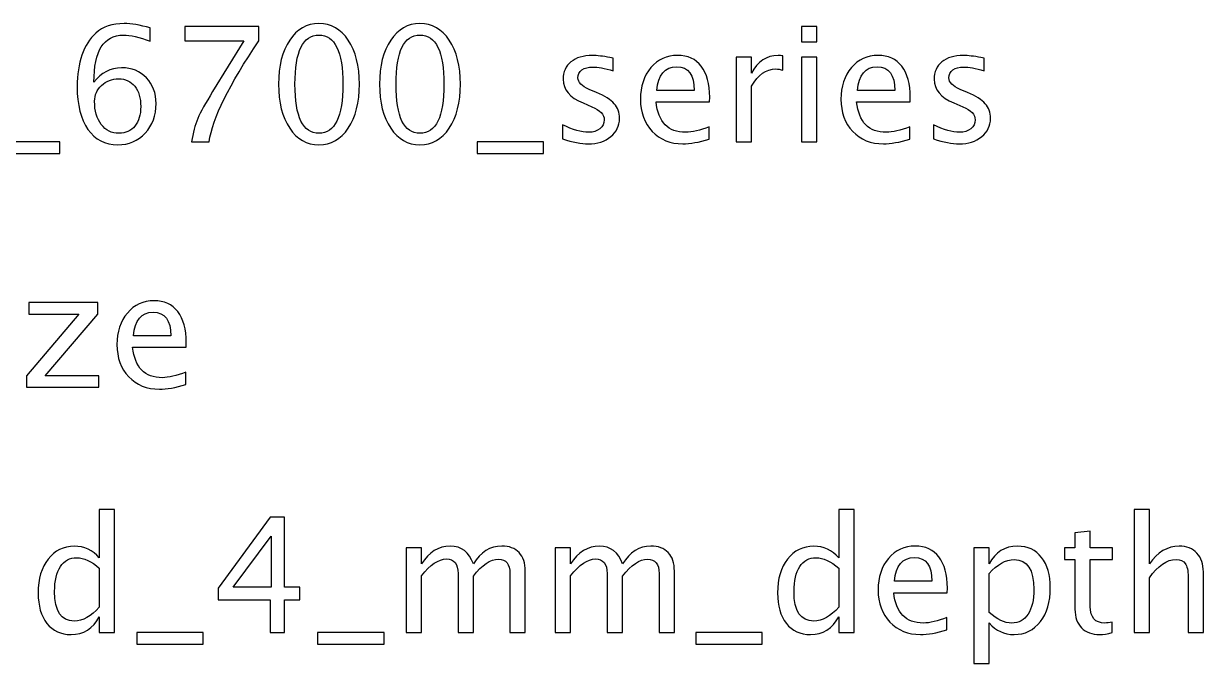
# Model space of a CAD drawing. Header units: centimetres. Extents: x -11.2 to 11.1, y -1.6 to 14.1.
# Drawn here: x 1.75 to 11.13, y 9.02 to 14.11 of the extents above; entities that cross this region are included whole.
import ezdxf

# ---------------------------------------------------------------- set-up
doc = ezdxf.new("R2010")
doc.units = ezdxf.units.CM
doc.header["$MEASUREMENT"] = 0
doc.layers.add('Layer 1', color=7, linetype='Continuous')

msp = doc.modelspace()

# ---------------------------------------------------------------- linework, layer by layer
at = {"layer": 'Layer 1'}
for points, knots in [([(2.30982, 13.64627), (2.36824, 13.72183), (2.44169, 13.75972), (2.53017, 13.75972), (2.53017, 13.75972), (2.61039, 13.75972), (2.676, 13.73326), (2.72723, 13.68013), (2.72723, 13.68013), (2.77824, 13.62701), (2.80385, 13.55885), (2.80385, 13.47566), (2.80385, 13.47566), (2.80385, 13.3802), (2.77528, 13.30167), (2.71791, 13.24008), (2.71791, 13.24008), (2.66055, 13.17848), (2.58774, 13.14758), (2.49905, 13.14758), (2.49905, 13.14758), (2.3983, 13.14758), (2.31913, 13.18843), (2.2622, 13.26992), (2.2622, 13.26992), (2.20505, 13.35163), (2.17647, 13.46466), (2.17647, 13.6088), (2.17647, 13.6088), (2.17647, 13.80311), (2.22642, 13.94556), (2.32612, 14.03658), (2.32612, 14.03658), (2.38031, 14.08653), (2.45524, 14.11151), (2.5507, 14.11151), (2.5507, 14.11151), (2.60615, 14.11151), (2.67495, 14.10008), (2.75686, 14.07722), (2.75686, 14.07722), (2.75686, 14.07722), (2.75686, 13.97054), (2.75686, 13.97054), (2.75686, 13.97054), (2.67029, 14.00356), (2.59917, 14.02007), (2.54329, 14.02007), (2.54329, 14.02007), (2.38771, 14.02007), (2.30982, 13.8954), (2.30982, 13.64627)], [0, 0, 0, 0, 0.0714286, 0.0714286, 0.0714286, 0.0714286, 0.1428571, 0.1428571, 0.1428571, 0.1428571, 0.2142857, 0.2142857, 0.2142857, 0.2142857, 0.2857143, 0.2857143, 0.2857143, 0.2857143, 0.3571429, 0.3571429, 0.3571429, 0.3571429, 0.4285714, 0.4285714, 0.4285714, 0.4285714, 0.5, 0.5, 0.5, 0.5, 0.5714286, 0.5714286, 0.5714286, 0.5714286, 0.6428571, 0.6428571, 0.6428571, 0.6428571, 0.7142857, 0.7142857, 0.7142857, 0.7142857, 0.7857143, 0.7857143, 0.7857143, 0.7857143, 0.8571429, 0.8571429, 0.8571429, 0.8571429, 1, 1, 1, 1]), ([(3.08494, 13.17044), (3.09679, 13.24198), (3.11394, 13.304), (3.13595, 13.35607), (3.13595, 13.35607), (3.15797, 13.40814), (3.19712, 13.4799), (3.253, 13.57091), (3.253, 13.57091), (3.253, 13.57091), (3.50277, 13.97435), (3.50277, 13.97435), (3.50277, 13.97435), (3.50277, 13.97435), (3.0316, 13.97435), (3.0316, 13.97435), (3.0316, 13.97435), (3.0316, 13.97435), (3.0316, 14.08865), (3.0316, 14.08865), (3.0316, 14.08865), (3.0316, 14.08865), (3.62088, 14.08865), (3.62088, 14.08865), (3.62088, 14.08865), (3.62088, 14.08865), (3.62088, 13.97435), (3.62088, 13.97435), (3.62088, 13.97435), (3.38572, 13.62722), (3.25406, 13.35925), (3.22591, 13.17044), (3.22591, 13.17044), (3.22591, 13.17044), (3.08494, 13.17044), (3.08494, 13.17044)], [0, 0, 0, 0, 0.1, 0.1, 0.1, 0.1, 0.2, 0.2, 0.2, 0.2, 0.3, 0.3, 0.3, 0.3, 0.4, 0.4, 0.4, 0.4, 0.5, 0.5, 0.5, 0.5, 0.6, 0.6, 0.6, 0.6, 0.7, 0.7, 0.7, 0.7, 0.8, 0.8, 0.8, 0.8, 1, 1, 1, 1]), ([(4.09882, 13.14758), (4.00251, 13.14758), (3.92483, 13.19182), (3.86599, 13.28008), (3.86599, 13.28008), (3.80693, 13.36835), (3.77751, 13.48477), (3.77751, 13.62955), (3.77751, 13.62955), (3.77751, 13.77433), (3.80693, 13.89074), (3.86599, 13.97901), (3.86599, 13.97901), (3.92483, 14.06727), (4.00251, 14.11151), (4.09882, 14.11151), (4.09882, 14.11151), (4.19555, 14.11151), (4.27323, 14.06748), (4.33208, 13.97943), (4.33208, 13.97943), (4.39071, 13.89138), (4.42013, 13.77475), (4.42013, 13.62955), (4.42013, 13.62955), (4.42013, 13.48477), (4.39071, 13.36835), (4.33208, 13.28008), (4.33208, 13.28008), (4.27323, 13.19182), (4.19555, 13.14758), (4.09882, 13.14758)], [0, 0, 0, 0, 0.1111111, 0.1111111, 0.1111111, 0.1111111, 0.2222222, 0.2222222, 0.2222222, 0.2222222, 0.3333333, 0.3333333, 0.3333333, 0.3333333, 0.4444444, 0.4444444, 0.4444444, 0.4444444, 0.5555556, 0.5555556, 0.5555556, 0.5555556, 0.6666667, 0.6666667, 0.6666667, 0.6666667, 0.7777778, 0.7777778, 0.7777778, 0.7777778, 1, 1, 1, 1]), ([(4.90188, 13.14758), (4.80557, 13.14758), (4.72789, 13.19182), (4.66905, 13.28008), (4.66905, 13.28008), (4.60999, 13.36835), (4.58057, 13.48477), (4.58057, 13.62955), (4.58057, 13.62955), (4.58057, 13.77433), (4.60999, 13.89074), (4.66905, 13.97901), (4.66905, 13.97901), (4.72789, 14.06727), (4.80557, 14.11151), (4.90188, 14.11151), (4.90188, 14.11151), (4.99861, 14.11151), (5.07629, 14.06748), (5.13514, 13.97943), (5.13514, 13.97943), (5.19377, 13.89138), (5.22319, 13.77475), (5.22319, 13.62955), (5.22319, 13.62955), (5.22319, 13.48477), (5.19377, 13.36835), (5.13514, 13.28008), (5.13514, 13.28008), (5.07629, 13.19182), (4.99861, 13.14758), (4.90188, 13.14758)], [0, 0, 0, 0, 0.1111111, 0.1111111, 0.1111111, 0.1111111, 0.2222222, 0.2222222, 0.2222222, 0.2222222, 0.3333333, 0.3333333, 0.3333333, 0.3333333, 0.4444444, 0.4444444, 0.4444444, 0.4444444, 0.5555556, 0.5555556, 0.5555556, 0.5555556, 0.6666667, 0.6666667, 0.6666667, 0.6666667, 0.7777778, 0.7777778, 0.7777778, 0.7777778, 1, 1, 1, 1]), ([(7.93527, 13.96673), (7.93527, 13.96673), (7.93527, 14.08865), (7.93527, 14.08865), (7.93527, 14.08865), (7.93527, 14.08865), (8.05719, 14.08865), (8.05719, 14.08865), (8.05719, 14.08865), (8.05719, 14.08865), (8.05719, 13.96673), (8.05719, 13.96673), (8.05719, 13.96673), (8.05719, 13.96673), (7.93527, 13.96673), (7.93527, 13.96673)], [0, 0, 0, 0, 0.2, 0.2, 0.2, 0.2, 0.4, 0.4, 0.4, 0.4, 0.6, 0.6, 0.6, 0.6, 1, 1, 1, 1]), ([(4.09861, 13.23902), (4.22582, 13.23902), (4.28932, 13.3692), (4.28932, 13.62955), (4.28932, 13.62955), (4.28932, 13.8899), (4.22582, 14.02007), (4.09861, 14.02007), (4.09861, 14.02007), (3.97182, 14.02007), (3.90832, 13.8899), (3.90832, 13.62955), (3.90832, 13.62955), (3.90832, 13.3692), (3.97182, 13.23902), (4.09861, 13.23902)], [0, 0, 0, 0, 0.2, 0.2, 0.2, 0.2, 0.4, 0.4, 0.4, 0.4, 0.6, 0.6, 0.6, 0.6, 1, 1, 1, 1]), ([(4.90167, 13.23902), (5.02888, 13.23902), (5.09238, 13.3692), (5.09238, 13.62955), (5.09238, 13.62955), (5.09238, 13.8899), (5.02888, 14.02007), (4.90167, 14.02007), (4.90167, 14.02007), (4.77488, 14.02007), (4.71138, 13.8899), (4.71138, 13.62955), (4.71138, 13.62955), (4.71138, 13.3692), (4.77488, 13.23902), (4.90167, 13.23902)], [0, 0, 0, 0, 0.2, 0.2, 0.2, 0.2, 0.4, 0.4, 0.4, 0.4, 0.6, 0.6, 0.6, 0.6, 1, 1, 1, 1]), ([(6.03641, 13.19457), (6.03641, 13.19457), (6.03641, 13.30633), (6.03641, 13.30633), (6.03641, 13.30633), (6.11621, 13.26654), (6.18542, 13.24664), (6.24448, 13.24664), (6.24448, 13.24664), (6.27962, 13.24664), (6.30883, 13.25617), (6.3319, 13.27522), (6.3319, 13.27522), (6.35497, 13.29405), (6.36661, 13.31776), (6.36661, 13.34634), (6.36661, 13.34634), (6.36661, 13.38803), (6.33423, 13.42254), (6.26946, 13.44984), (6.26946, 13.44984), (6.26946, 13.44984), (6.19812, 13.48011), (6.19812, 13.48011), (6.19812, 13.48011), (6.09293, 13.52371), (6.04022, 13.58679), (6.04022, 13.6687), (6.04022, 13.6687), (6.04022, 13.72734), (6.06096, 13.77348), (6.10245, 13.80713), (6.10245, 13.80713), (6.14394, 13.84079), (6.20088, 13.85751), (6.27305, 13.85751), (6.27305, 13.85751), (6.31052, 13.85751), (6.35709, 13.85243), (6.41233, 13.84206), (6.41233, 13.84206), (6.41233, 13.84206), (6.43773, 13.83719), (6.43773, 13.83719), (6.43773, 13.83719), (6.43773, 13.83719), (6.43773, 13.73559), (6.43773, 13.73559), (6.43773, 13.73559), (6.36979, 13.75591), (6.3156, 13.76607), (6.27517, 13.76607), (6.27517, 13.76607), (6.23961, 13.76607), (6.21146, 13.75824), (6.19008, 13.74279), (6.19008, 13.74279), (6.16891, 13.72734), (6.15833, 13.70659), (6.15833, 13.68056), (6.15833, 13.68056), (6.15833, 13.64394), (6.18796, 13.61282), (6.24744, 13.58764), (6.24744, 13.58764), (6.24744, 13.58764), (6.30607, 13.56287), (6.30607, 13.56287), (6.30607, 13.56287), (6.37254, 13.53493), (6.41953, 13.5053), (6.44704, 13.47418), (6.44704, 13.47418), (6.47477, 13.44307), (6.48853, 13.40412), (6.48853, 13.35755), (6.48853, 13.35755), (6.48853, 13.2985), (6.46525, 13.25003), (6.41847, 13.21214), (6.41847, 13.21214), (6.3719, 13.17425), (6.31221, 13.1552), (6.23961, 13.1552), (6.23961, 13.1552), (6.18373, 13.1552), (6.11621, 13.16832), (6.03641, 13.19457)], [0, 0, 0, 0, 0.0434783, 0.0434783, 0.0434783, 0.0434783, 0.0869565, 0.0869565, 0.0869565, 0.0869565, 0.1304348, 0.1304348, 0.1304348, 0.1304348, 0.173913, 0.173913, 0.173913, 0.173913, 0.2173913, 0.2173913, 0.2173913, 0.2173913, 0.2608696, 0.2608696, 0.2608696, 0.2608696, 0.3043478, 0.3043478, 0.3043478, 0.3043478, 0.3478261, 0.3478261, 0.3478261, 0.3478261, 0.3913043, 0.3913043, 0.3913043, 0.3913043, 0.4347826, 0.4347826, 0.4347826, 0.4347826, 0.4782609, 0.4782609, 0.4782609, 0.4782609, 0.5217391, 0.5217391, 0.5217391, 0.5217391, 0.5652174, 0.5652174, 0.5652174, 0.5652174, 0.6086957, 0.6086957, 0.6086957, 0.6086957, 0.6521739, 0.6521739, 0.6521739, 0.6521739, 0.6956522, 0.6956522, 0.6956522, 0.6956522, 0.7391304, 0.7391304, 0.7391304, 0.7391304, 0.7826087, 0.7826087, 0.7826087, 0.7826087, 0.826087, 0.826087, 0.826087, 0.826087, 0.8695652, 0.8695652, 0.8695652, 0.8695652, 0.9130435, 0.9130435, 0.9130435, 0.9130435, 1, 1, 1, 1]), ([(7.20206, 13.19203), (7.12015, 13.16748), (7.05008, 13.1552), (6.99166, 13.1552), (6.99166, 13.1552), (6.89197, 13.1552), (6.8109, 13.18822), (6.74846, 13.25405), (6.74846, 13.25405), (6.68602, 13.31988), (6.65469, 13.40518), (6.65469, 13.51017), (6.65469, 13.51017), (6.65469, 13.61198), (6.68221, 13.69559), (6.73745, 13.76099), (6.73745, 13.76099), (6.7927, 13.82618), (6.86339, 13.85878), (6.94954, 13.85878), (6.94954, 13.85878), (7.03103, 13.85878), (7.09411, 13.82978), (7.13856, 13.77179), (7.13856, 13.77179), (7.18301, 13.71379), (7.20524, 13.63166), (7.20524, 13.52519), (7.20524, 13.52519), (7.20524, 13.52519), (7.2046, 13.48794), (7.2046, 13.48794), (7.2046, 13.48794), (7.2046, 13.48794), (6.77915, 13.48794), (6.77915, 13.48794), (6.77915, 13.48794), (6.79693, 13.32707), (6.87546, 13.24664), (7.01452, 13.24664), (7.01452, 13.24664), (7.06554, 13.24664), (7.12798, 13.26103), (7.20206, 13.28982), (7.20206, 13.28982), (7.20206, 13.28982), (7.20206, 13.19203), (7.20206, 13.19203)], [0, 0, 0, 0, 0.0769231, 0.0769231, 0.0769231, 0.0769231, 0.1538462, 0.1538462, 0.1538462, 0.1538462, 0.2307692, 0.2307692, 0.2307692, 0.2307692, 0.3076923, 0.3076923, 0.3076923, 0.3076923, 0.3846154, 0.3846154, 0.3846154, 0.3846154, 0.4615385, 0.4615385, 0.4615385, 0.4615385, 0.5384615, 0.5384615, 0.5384615, 0.5384615, 0.6153846, 0.6153846, 0.6153846, 0.6153846, 0.6923077, 0.6923077, 0.6923077, 0.6923077, 0.7692308, 0.7692308, 0.7692308, 0.7692308, 0.8461538, 0.8461538, 0.8461538, 0.8461538, 1, 1, 1, 1]), ([(7.41563, 13.17044), (7.41563, 13.17044), (7.41563, 13.84354), (7.41563, 13.84354), (7.41563, 13.84354), (7.41563, 13.84354), (7.53755, 13.84354), (7.53755, 13.84354), (7.53755, 13.84354), (7.53755, 13.84354), (7.53755, 13.71633), (7.53755, 13.71633), (7.53755, 13.71633), (7.58602, 13.81052), (7.6563, 13.85751), (7.74858, 13.85751), (7.74858, 13.85751), (7.76107, 13.85751), (7.77419, 13.85645), (7.78774, 13.85434), (7.78774, 13.85434), (7.78774, 13.85434), (7.78774, 13.74025), (7.78774, 13.74025), (7.78774, 13.74025), (7.76657, 13.74723), (7.74795, 13.75083), (7.73186, 13.75083), (7.73186, 13.75083), (7.65439, 13.75083), (7.58962, 13.70511), (7.53755, 13.61346), (7.53755, 13.61346), (7.53755, 13.61346), (7.53755, 13.17044), (7.53755, 13.17044), (7.53755, 13.17044), (7.53755, 13.17044), (7.41563, 13.17044), (7.41563, 13.17044)], [0, 0, 0, 0, 0.0909091, 0.0909091, 0.0909091, 0.0909091, 0.1818182, 0.1818182, 0.1818182, 0.1818182, 0.2727273, 0.2727273, 0.2727273, 0.2727273, 0.3636364, 0.3636364, 0.3636364, 0.3636364, 0.4545455, 0.4545455, 0.4545455, 0.4545455, 0.5454545, 0.5454545, 0.5454545, 0.5454545, 0.6363636, 0.6363636, 0.6363636, 0.6363636, 0.7272727, 0.7272727, 0.7272727, 0.7272727, 0.8181818, 0.8181818, 0.8181818, 0.8181818, 1, 1, 1, 1]), ([(7.93527, 13.17044), (7.93527, 13.17044), (7.93527, 13.84354), (7.93527, 13.84354), (7.93527, 13.84354), (7.93527, 13.84354), (8.05719, 13.84354), (8.05719, 13.84354), (8.05719, 13.84354), (8.05719, 13.84354), (8.05719, 13.17044), (8.05719, 13.17044), (8.05719, 13.17044), (8.05719, 13.17044), (7.93527, 13.17044), (7.93527, 13.17044)], [0, 0, 0, 0, 0.2, 0.2, 0.2, 0.2, 0.4, 0.4, 0.4, 0.4, 0.6, 0.6, 0.6, 0.6, 1, 1, 1, 1]), ([(8.79633, 13.19203), (8.71442, 13.16748), (8.64435, 13.1552), (8.58593, 13.1552), (8.58593, 13.1552), (8.48624, 13.1552), (8.40517, 13.18822), (8.34273, 13.25405), (8.34273, 13.25405), (8.28029, 13.31988), (8.24896, 13.40518), (8.24896, 13.51017), (8.24896, 13.51017), (8.24896, 13.61198), (8.27648, 13.69559), (8.33172, 13.76099), (8.33172, 13.76099), (8.38697, 13.82618), (8.45766, 13.85878), (8.54381, 13.85878), (8.54381, 13.85878), (8.6253, 13.85878), (8.68838, 13.82978), (8.73283, 13.77179), (8.73283, 13.77179), (8.77728, 13.71379), (8.79951, 13.63166), (8.79951, 13.52519), (8.79951, 13.52519), (8.79951, 13.52519), (8.79887, 13.48794), (8.79887, 13.48794), (8.79887, 13.48794), (8.79887, 13.48794), (8.37342, 13.48794), (8.37342, 13.48794), (8.37342, 13.48794), (8.3912, 13.32707), (8.46973, 13.24664), (8.60879, 13.24664), (8.60879, 13.24664), (8.65981, 13.24664), (8.72225, 13.26103), (8.79633, 13.28982), (8.79633, 13.28982), (8.79633, 13.28982), (8.79633, 13.19203), (8.79633, 13.19203)], [0, 0, 0, 0, 0.0769231, 0.0769231, 0.0769231, 0.0769231, 0.1538462, 0.1538462, 0.1538462, 0.1538462, 0.2307692, 0.2307692, 0.2307692, 0.2307692, 0.3076923, 0.3076923, 0.3076923, 0.3076923, 0.3846154, 0.3846154, 0.3846154, 0.3846154, 0.4615385, 0.4615385, 0.4615385, 0.4615385, 0.5384615, 0.5384615, 0.5384615, 0.5384615, 0.6153846, 0.6153846, 0.6153846, 0.6153846, 0.6923077, 0.6923077, 0.6923077, 0.6923077, 0.7692308, 0.7692308, 0.7692308, 0.7692308, 0.8461538, 0.8461538, 0.8461538, 0.8461538, 1, 1, 1, 1]), ([(8.98577, 13.19457), (8.98577, 13.19457), (8.98577, 13.30633), (8.98577, 13.30633), (8.98577, 13.30633), (9.06557, 13.26654), (9.13478, 13.24664), (9.19384, 13.24664), (9.19384, 13.24664), (9.22898, 13.24664), (9.25819, 13.25617), (9.28126, 13.27522), (9.28126, 13.27522), (9.30433, 13.29405), (9.31597, 13.31776), (9.31597, 13.34634), (9.31597, 13.34634), (9.31597, 13.38803), (9.28359, 13.42254), (9.21882, 13.44984), (9.21882, 13.44984), (9.21882, 13.44984), (9.14748, 13.48011), (9.14748, 13.48011), (9.14748, 13.48011), (9.04229, 13.52371), (8.98958, 13.58679), (8.98958, 13.6687), (8.98958, 13.6687), (8.98958, 13.72734), (9.01032, 13.77348), (9.05181, 13.80713), (9.05181, 13.80713), (9.0933, 13.84079), (9.15024, 13.85751), (9.22241, 13.85751), (9.22241, 13.85751), (9.25988, 13.85751), (9.30645, 13.85243), (9.36169, 13.84206), (9.36169, 13.84206), (9.36169, 13.84206), (9.38709, 13.83719), (9.38709, 13.83719), (9.38709, 13.83719), (9.38709, 13.83719), (9.38709, 13.73559), (9.38709, 13.73559), (9.38709, 13.73559), (9.31915, 13.75591), (9.26496, 13.76607), (9.22453, 13.76607), (9.22453, 13.76607), (9.18897, 13.76607), (9.16082, 13.75824), (9.13944, 13.74279), (9.13944, 13.74279), (9.11827, 13.72734), (9.10769, 13.70659), (9.10769, 13.68056), (9.10769, 13.68056), (9.10769, 13.64394), (9.13732, 13.61282), (9.1968, 13.58764), (9.1968, 13.58764), (9.1968, 13.58764), (9.25543, 13.56287), (9.25543, 13.56287), (9.25543, 13.56287), (9.3219, 13.53493), (9.36889, 13.5053), (9.3964, 13.47418), (9.3964, 13.47418), (9.42413, 13.44307), (9.43789, 13.40412), (9.43789, 13.35755), (9.43789, 13.35755), (9.43789, 13.2985), (9.41461, 13.25003), (9.36783, 13.21214), (9.36783, 13.21214), (9.32126, 13.17425), (9.26157, 13.1552), (9.18897, 13.1552), (9.18897, 13.1552), (9.13309, 13.1552), (9.06557, 13.16832), (8.98577, 13.19457)], [0, 0, 0, 0, 0.0434783, 0.0434783, 0.0434783, 0.0434783, 0.0869565, 0.0869565, 0.0869565, 0.0869565, 0.1304348, 0.1304348, 0.1304348, 0.1304348, 0.173913, 0.173913, 0.173913, 0.173913, 0.2173913, 0.2173913, 0.2173913, 0.2173913, 0.2608696, 0.2608696, 0.2608696, 0.2608696, 0.3043478, 0.3043478, 0.3043478, 0.3043478, 0.3478261, 0.3478261, 0.3478261, 0.3478261, 0.3913043, 0.3913043, 0.3913043, 0.3913043, 0.4347826, 0.4347826, 0.4347826, 0.4347826, 0.4782609, 0.4782609, 0.4782609, 0.4782609, 0.5217391, 0.5217391, 0.5217391, 0.5217391, 0.5652174, 0.5652174, 0.5652174, 0.5652174, 0.6086957, 0.6086957, 0.6086957, 0.6086957, 0.6521739, 0.6521739, 0.6521739, 0.6521739, 0.6956522, 0.6956522, 0.6956522, 0.6956522, 0.7391304, 0.7391304, 0.7391304, 0.7391304, 0.7826087, 0.7826087, 0.7826087, 0.7826087, 0.826087, 0.826087, 0.826087, 0.826087, 0.8695652, 0.8695652, 0.8695652, 0.8695652, 0.9130435, 0.9130435, 0.9130435, 0.9130435, 1, 1, 1, 1]), ([(6.7855, 13.57938), (6.7855, 13.57938), (7.08268, 13.57938), (7.08268, 13.57938), (7.08268, 13.57938), (7.08268, 13.70469), (7.0359, 13.76734), (6.94256, 13.76734), (6.94256, 13.76734), (6.84858, 13.76734), (6.7963, 13.70469), (6.7855, 13.57938)], [0, 0, 0, 0, 0.25, 0.25, 0.25, 0.25, 0.5, 0.5, 0.5, 0.5, 1, 1, 1, 1]), ([(8.37977, 13.57938), (8.37977, 13.57938), (8.67695, 13.57938), (8.67695, 13.57938), (8.67695, 13.57938), (8.67695, 13.70469), (8.63017, 13.76734), (8.53683, 13.76734), (8.53683, 13.76734), (8.44285, 13.76734), (8.39057, 13.70469), (8.37977, 13.57938)], [0, 0, 0, 0, 0.25, 0.25, 0.25, 0.25, 0.5, 0.5, 0.5, 0.5, 1, 1, 1, 1]), ([(2.68193, 13.45153), (2.68193, 13.51948), (2.66627, 13.57324), (2.63473, 13.61282), (2.63473, 13.61282), (2.60319, 13.65241), (2.56001, 13.67209), (2.50519, 13.67209), (2.50519, 13.67209), (2.45291, 13.67209), (2.40825, 13.65473), (2.37099, 13.61981), (2.37099, 13.61981), (2.33353, 13.5851), (2.3149, 13.54319), (2.3149, 13.49429), (2.3149, 13.49429), (2.3149, 13.41724), (2.33268, 13.35544), (2.36803, 13.30887), (2.36803, 13.30887), (2.40359, 13.2623), (2.45058, 13.23902), (2.509, 13.23902), (2.509, 13.23902), (2.56213, 13.23902), (2.60425, 13.25807), (2.63536, 13.29617), (2.63536, 13.29617), (2.66648, 13.33427), (2.68193, 13.38613), (2.68193, 13.45153)], [0, 0, 0, 0, 0.1111111, 0.1111111, 0.1111111, 0.1111111, 0.2222222, 0.2222222, 0.2222222, 0.2222222, 0.3333333, 0.3333333, 0.3333333, 0.3333333, 0.4444444, 0.4444444, 0.4444444, 0.4444444, 0.5555556, 0.5555556, 0.5555556, 0.5555556, 0.6666667, 0.6666667, 0.6666667, 0.6666667, 0.7777778, 0.7777778, 0.7777778, 0.7777778, 1, 1, 1, 1]), ([(1.50972, 13.079), (1.50972, 13.079), (1.50972, 13.17044), (1.50972, 13.17044), (1.50972, 13.17044), (1.50972, 13.17044), (2.03804, 13.17044), (2.03804, 13.17044), (2.03804, 13.17044), (2.03804, 13.17044), (2.03804, 13.079), (2.03804, 13.079), (2.03804, 13.079), (2.03804, 13.079), (1.50972, 13.079), (1.50972, 13.079)], [0, 0, 0, 0, 0.2, 0.2, 0.2, 0.2, 0.4, 0.4, 0.4, 0.4, 0.6, 0.6, 0.6, 0.6, 1, 1, 1, 1]), ([(5.35696, 13.079), (5.35696, 13.079), (5.35696, 13.17044), (5.35696, 13.17044), (5.35696, 13.17044), (5.35696, 13.17044), (5.88528, 13.17044), (5.88528, 13.17044), (5.88528, 13.17044), (5.88528, 13.17044), (5.88528, 13.079), (5.88528, 13.079), (5.88528, 13.079), (5.88528, 13.079), (5.35696, 13.079), (5.35696, 13.079)], [0, 0, 0, 0, 0.2, 0.2, 0.2, 0.2, 0.4, 0.4, 0.4, 0.4, 0.6, 0.6, 0.6, 0.6, 1, 1, 1, 1]), ([(1.7726, 11.21887), (1.7726, 11.21887), (1.7726, 11.31031), (1.7726, 11.31031), (1.7726, 11.31031), (1.7726, 11.31031), (2.19022, 11.80053), (2.19022, 11.80053), (2.19022, 11.80053), (2.19022, 11.80053), (1.79186, 11.80053), (1.79186, 11.80053), (1.79186, 11.80053), (1.79186, 11.80053), (1.79186, 11.89197), (1.79186, 11.89197), (1.79186, 11.89197), (1.79186, 11.89197), (2.34029, 11.89197), (2.34029, 11.89197), (2.34029, 11.89197), (2.34029, 11.89197), (2.34029, 11.80053), (2.34029, 11.80053), (2.34029, 11.80053), (2.34029, 11.80053), (1.92267, 11.31031), (1.92267, 11.31031), (1.92267, 11.31031), (1.92267, 11.31031), (2.34791, 11.31031), (2.34791, 11.31031), (2.34791, 11.31031), (2.34791, 11.31031), (2.34791, 11.21887), (2.34791, 11.21887), (2.34791, 11.21887), (2.34791, 11.21887), (1.7726, 11.21887), (1.7726, 11.21887)], [0, 0, 0, 0, 0.0909091, 0.0909091, 0.0909091, 0.0909091, 0.1818182, 0.1818182, 0.1818182, 0.1818182, 0.2727273, 0.2727273, 0.2727273, 0.2727273, 0.3636364, 0.3636364, 0.3636364, 0.3636364, 0.4545455, 0.4545455, 0.4545455, 0.4545455, 0.5454545, 0.5454545, 0.5454545, 0.5454545, 0.6363636, 0.6363636, 0.6363636, 0.6363636, 0.7272727, 0.7272727, 0.7272727, 0.7272727, 0.8181818, 0.8181818, 0.8181818, 0.8181818, 1, 1, 1, 1]), ([(3.04027, 11.24046), (2.95836, 11.21591), (2.88829, 11.20363), (2.82987, 11.20363), (2.82987, 11.20363), (2.73018, 11.20363), (2.64911, 11.23665), (2.58667, 11.30248), (2.58667, 11.30248), (2.52423, 11.36831), (2.4929, 11.45361), (2.4929, 11.5586), (2.4929, 11.5586), (2.4929, 11.66041), (2.52042, 11.74402), (2.57566, 11.80942), (2.57566, 11.80942), (2.63091, 11.87461), (2.7016, 11.90721), (2.78775, 11.90721), (2.78775, 11.90721), (2.86924, 11.90721), (2.93232, 11.87821), (2.97677, 11.82022), (2.97677, 11.82022), (3.02122, 11.76222), (3.04345, 11.68009), (3.04345, 11.57362), (3.04345, 11.57362), (3.04345, 11.57362), (3.04281, 11.53637), (3.04281, 11.53637), (3.04281, 11.53637), (3.04281, 11.53637), (2.61736, 11.53637), (2.61736, 11.53637), (2.61736, 11.53637), (2.63514, 11.3755), (2.71367, 11.29507), (2.85273, 11.29507), (2.85273, 11.29507), (2.90375, 11.29507), (2.96619, 11.30946), (3.04027, 11.33825), (3.04027, 11.33825), (3.04027, 11.33825), (3.04027, 11.24046), (3.04027, 11.24046)], [0, 0, 0, 0, 0.0769231, 0.0769231, 0.0769231, 0.0769231, 0.1538462, 0.1538462, 0.1538462, 0.1538462, 0.2307692, 0.2307692, 0.2307692, 0.2307692, 0.3076923, 0.3076923, 0.3076923, 0.3076923, 0.3846154, 0.3846154, 0.3846154, 0.3846154, 0.4615385, 0.4615385, 0.4615385, 0.4615385, 0.5384615, 0.5384615, 0.5384615, 0.5384615, 0.6153846, 0.6153846, 0.6153846, 0.6153846, 0.6923077, 0.6923077, 0.6923077, 0.6923077, 0.7692308, 0.7692308, 0.7692308, 0.7692308, 0.8461538, 0.8461538, 0.8461538, 0.8461538, 1, 1, 1, 1]), ([(2.62371, 11.62781), (2.62371, 11.62781), (2.92089, 11.62781), (2.92089, 11.62781), (2.92089, 11.62781), (2.92089, 11.75312), (2.87411, 11.81577), (2.78077, 11.81577), (2.78077, 11.81577), (2.68679, 11.81577), (2.63451, 11.75312), (2.62371, 11.62781)], [0, 0, 0, 0, 0.25, 0.25, 0.25, 0.25, 0.5, 0.5, 0.5, 0.5, 1, 1, 1, 1]), ([(2.35257, 9.2673), (2.35257, 9.2673), (2.35257, 9.39367), (2.35257, 9.39367), (2.35257, 9.39367), (2.30283, 9.29926), (2.2279, 9.25206), (2.12778, 9.25206), (2.12778, 9.25206), (2.0465, 9.25206), (1.98258, 9.28148), (1.93601, 9.34054), (1.93601, 9.34054), (1.88944, 9.39959), (1.86616, 9.48024), (1.86616, 9.58247), (1.86616, 9.58247), (1.86616, 9.69423), (1.89262, 9.78419), (1.94532, 9.85235), (1.94532, 9.85235), (1.99824, 9.92029), (2.06767, 9.95437), (2.15382, 9.95437), (2.15382, 9.95437), (2.23361, 9.95437), (2.30008, 9.92389), (2.35257, 9.86272), (2.35257, 9.86272), (2.35257, 9.86272), (2.35257, 10.24647), (2.35257, 10.24647), (2.35257, 10.24647), (2.35257, 10.24647), (2.47449, 10.24647), (2.47449, 10.24647), (2.47449, 10.24647), (2.47449, 10.24647), (2.47449, 9.2673), (2.47449, 9.2673), (2.47449, 9.2673), (2.47449, 9.2673), (2.35257, 9.2673), (2.35257, 9.2673)], [0, 0, 0, 0, 0.0833333, 0.0833333, 0.0833333, 0.0833333, 0.1666667, 0.1666667, 0.1666667, 0.1666667, 0.25, 0.25, 0.25, 0.25, 0.3333333, 0.3333333, 0.3333333, 0.3333333, 0.4166667, 0.4166667, 0.4166667, 0.4166667, 0.5, 0.5, 0.5, 0.5, 0.5833333, 0.5833333, 0.5833333, 0.5833333, 0.6666667, 0.6666667, 0.6666667, 0.6666667, 0.75, 0.75, 0.75, 0.75, 0.8333333, 0.8333333, 0.8333333, 0.8333333, 1, 1, 1, 1]), ([(8.2314, 9.2673), (8.2314, 9.2673), (8.2314, 9.39367), (8.2314, 9.39367), (8.2314, 9.39367), (8.18166, 9.29926), (8.10673, 9.25206), (8.00661, 9.25206), (8.00661, 9.25206), (7.92533, 9.25206), (7.86141, 9.28148), (7.81484, 9.34054), (7.81484, 9.34054), (7.76827, 9.39959), (7.74499, 9.48024), (7.74499, 9.58247), (7.74499, 9.58247), (7.74499, 9.69423), (7.77145, 9.78419), (7.82415, 9.85235), (7.82415, 9.85235), (7.87707, 9.92029), (7.9465, 9.95437), (8.03265, 9.95437), (8.03265, 9.95437), (8.11244, 9.95437), (8.17891, 9.92389), (8.2314, 9.86272), (8.2314, 9.86272), (8.2314, 9.86272), (8.2314, 10.24647), (8.2314, 10.24647), (8.2314, 10.24647), (8.2314, 10.24647), (8.35332, 10.24647), (8.35332, 10.24647), (8.35332, 10.24647), (8.35332, 10.24647), (8.35332, 9.2673), (8.35332, 9.2673), (8.35332, 9.2673), (8.35332, 9.2673), (8.2314, 9.2673), (8.2314, 9.2673)], [0, 0, 0, 0, 0.0833333, 0.0833333, 0.0833333, 0.0833333, 0.1666667, 0.1666667, 0.1666667, 0.1666667, 0.25, 0.25, 0.25, 0.25, 0.3333333, 0.3333333, 0.3333333, 0.3333333, 0.4166667, 0.4166667, 0.4166667, 0.4166667, 0.5, 0.5, 0.5, 0.5, 0.5833333, 0.5833333, 0.5833333, 0.5833333, 0.6666667, 0.6666667, 0.6666667, 0.6666667, 0.75, 0.75, 0.75, 0.75, 0.8333333, 0.8333333, 0.8333333, 0.8333333, 1, 1, 1, 1]), ([(10.57941, 9.2673), (10.57941, 9.2673), (10.57941, 10.24647), (10.57941, 10.24647), (10.57941, 10.24647), (10.57941, 10.24647), (10.70133, 10.24647), (10.70133, 10.24647), (10.70133, 10.24647), (10.70133, 10.24647), (10.70133, 9.81319), (10.70133, 9.81319), (10.70133, 9.81319), (10.76589, 9.90738), (10.84505, 9.95437), (10.93861, 9.95437), (10.93861, 9.95437), (10.99745, 9.95437), (11.04423, 9.93596), (11.07873, 9.89891), (11.07873, 9.89891), (11.11323, 9.86208), (11.13059, 9.81234), (11.13059, 9.75011), (11.13059, 9.75011), (11.13059, 9.75011), (11.13059, 9.2673), (11.13059, 9.2673), (11.13059, 9.2673), (11.13059, 9.2673), (11.00867, 9.2673), (11.00867, 9.2673), (11.00867, 9.2673), (11.00867, 9.2673), (11.00867, 9.71032), (11.00867, 9.71032), (11.00867, 9.71032), (11.00867, 9.76027), (11.00126, 9.79583), (10.98666, 9.817), (10.98666, 9.817), (10.97184, 9.83838), (10.9475, 9.84896), (10.91342, 9.84896), (10.91342, 9.84896), (10.83849, 9.84896), (10.76779, 9.80007), (10.70133, 9.70228), (10.70133, 9.70228), (10.70133, 9.70228), (10.70133, 9.2673), (10.70133, 9.2673), (10.70133, 9.2673), (10.70133, 9.2673), (10.57941, 9.2673), (10.57941, 9.2673)], [0, 0, 0, 0, 0.0666667, 0.0666667, 0.0666667, 0.0666667, 0.1333333, 0.1333333, 0.1333333, 0.1333333, 0.2, 0.2, 0.2, 0.2, 0.2666667, 0.2666667, 0.2666667, 0.2666667, 0.3333333, 0.3333333, 0.3333333, 0.3333333, 0.4, 0.4, 0.4, 0.4, 0.4666667, 0.4666667, 0.4666667, 0.4666667, 0.5333333, 0.5333333, 0.5333333, 0.5333333, 0.6, 0.6, 0.6, 0.6, 0.6666667, 0.6666667, 0.6666667, 0.6666667, 0.7333333, 0.7333333, 0.7333333, 0.7333333, 0.8, 0.8, 0.8, 0.8, 0.8666667, 0.8666667, 0.8666667, 0.8666667, 1, 1, 1, 1]), ([(3.71062, 9.2673), (3.71062, 9.2673), (3.71062, 9.52765), (3.71062, 9.52765), (3.71062, 9.52765), (3.71062, 9.52765), (3.2966, 9.52765), (3.2966, 9.52765), (3.2966, 9.52765), (3.2966, 9.52765), (3.2966, 9.62036), (3.2966, 9.62036), (3.2966, 9.62036), (3.2966, 9.62036), (3.71062, 10.18551), (3.71062, 10.18551), (3.71062, 10.18551), (3.71062, 10.18551), (3.82492, 10.18551), (3.82492, 10.18551), (3.82492, 10.18551), (3.82492, 10.18551), (3.82492, 9.62798), (3.82492, 9.62798), (3.82492, 9.62798), (3.82492, 9.62798), (3.94811, 9.62798), (3.94811, 9.62798), (3.94811, 9.62798), (3.94811, 9.62798), (3.94811, 9.52765), (3.94811, 9.52765), (3.94811, 9.52765), (3.94811, 9.52765), (3.82492, 9.52765), (3.82492, 9.52765), (3.82492, 9.52765), (3.82492, 9.52765), (3.82492, 9.2673), (3.82492, 9.2673), (3.82492, 9.2673), (3.82492, 9.2673), (3.71062, 9.2673), (3.71062, 9.2673)], [0, 0, 0, 0, 0.0833333, 0.0833333, 0.0833333, 0.0833333, 0.1666667, 0.1666667, 0.1666667, 0.1666667, 0.25, 0.25, 0.25, 0.25, 0.3333333, 0.3333333, 0.3333333, 0.3333333, 0.4166667, 0.4166667, 0.4166667, 0.4166667, 0.5, 0.5, 0.5, 0.5, 0.5833333, 0.5833333, 0.5833333, 0.5833333, 0.6666667, 0.6666667, 0.6666667, 0.6666667, 0.75, 0.75, 0.75, 0.75, 0.8333333, 0.8333333, 0.8333333, 0.8333333, 1, 1, 1, 1]), ([(10.40542, 9.26751), (10.36774, 9.25714), (10.33494, 9.25206), (10.30721, 9.25206), (10.30721, 9.25206), (10.24498, 9.25206), (10.19651, 9.26984), (10.16179, 9.3054), (10.16179, 9.3054), (10.12687, 9.34096), (10.10951, 9.39028), (10.10951, 9.45357), (10.10951, 9.45357), (10.10951, 9.45357), (10.10951, 9.84896), (10.10951, 9.84896), (10.10951, 9.84896), (10.10951, 9.84896), (10.02527, 9.84896), (10.02527, 9.84896), (10.02527, 9.84896), (10.02527, 9.84896), (10.02527, 9.9404), (10.02527, 9.9404), (10.02527, 9.9404), (10.02527, 9.9404), (10.10951, 9.9404), (10.10951, 9.9404), (10.10951, 9.9404), (10.10951, 9.9404), (10.10951, 10.06211), (10.10951, 10.06211), (10.10951, 10.06211), (10.10951, 10.06211), (10.23143, 10.07375), (10.23143, 10.07375), (10.23143, 10.07375), (10.23143, 10.07375), (10.23143, 9.9404), (10.23143, 9.9404), (10.23143, 9.9404), (10.23143, 9.9404), (10.40796, 9.9404), (10.40796, 9.9404), (10.40796, 9.9404), (10.40796, 9.9404), (10.40796, 9.84896), (10.40796, 9.84896), (10.40796, 9.84896), (10.40796, 9.84896), (10.23143, 9.84896), (10.23143, 9.84896), (10.23143, 9.84896), (10.23143, 9.84896), (10.23143, 9.47558), (10.23143, 9.47558), (10.23143, 9.47558), (10.23143, 9.38753), (10.26974, 9.3435), (10.34615, 9.3435), (10.34615, 9.3435), (10.36245, 9.3435), (10.38214, 9.34625), (10.40542, 9.35154), (10.40542, 9.35154), (10.40542, 9.35154), (10.40542, 9.26751), (10.40542, 9.26751)], [0, 0, 0, 0, 0.0555556, 0.0555556, 0.0555556, 0.0555556, 0.1111111, 0.1111111, 0.1111111, 0.1111111, 0.1666667, 0.1666667, 0.1666667, 0.1666667, 0.2222222, 0.2222222, 0.2222222, 0.2222222, 0.2777778, 0.2777778, 0.2777778, 0.2777778, 0.3333333, 0.3333333, 0.3333333, 0.3333333, 0.3888889, 0.3888889, 0.3888889, 0.3888889, 0.4444444, 0.4444444, 0.4444444, 0.4444444, 0.5, 0.5, 0.5, 0.5, 0.5555556, 0.5555556, 0.5555556, 0.5555556, 0.6111111, 0.6111111, 0.6111111, 0.6111111, 0.6666667, 0.6666667, 0.6666667, 0.6666667, 0.7222222, 0.7222222, 0.7222222, 0.7222222, 0.7777778, 0.7777778, 0.7777778, 0.7777778, 0.8333333, 0.8333333, 0.8333333, 0.8333333, 0.8888889, 0.8888889, 0.8888889, 0.8888889, 1, 1, 1, 1]), ([(3.41704, 9.62798), (3.41704, 9.62798), (3.71824, 9.62798), (3.71824, 9.62798), (3.71824, 9.62798), (3.71824, 9.62798), (3.71824, 10.0348), (3.71824, 10.0348), (3.71824, 10.0348), (3.71824, 10.0348), (3.41704, 9.62798), (3.41704, 9.62798)], [0, 0, 0, 0, 0.25, 0.25, 0.25, 0.25, 0.5, 0.5, 0.5, 0.5, 1, 1, 1, 1]), ([(4.79181, 9.2673), (4.79181, 9.2673), (4.79181, 9.9404), (4.79181, 9.9404), (4.79181, 9.9404), (4.79181, 9.9404), (4.91373, 9.9404), (4.91373, 9.9404), (4.91373, 9.9404), (4.91373, 9.9404), (4.91373, 9.81319), (4.91373, 9.81319), (4.91373, 9.81319), (4.97321, 9.90738), (5.04941, 9.95437), (5.14275, 9.95437), (5.14275, 9.95437), (5.23271, 9.95437), (5.29388, 9.90738), (5.32648, 9.81319), (5.32648, 9.81319), (5.38427, 9.90823), (5.45962, 9.95564), (5.55212, 9.95564), (5.55212, 9.95564), (5.61117, 9.95564), (5.6571, 9.93828), (5.68991, 9.90336), (5.68991, 9.90336), (5.72272, 9.86843), (5.73923, 9.81954), (5.73923, 9.75667), (5.73923, 9.75667), (5.73923, 9.75667), (5.73923, 9.2673), (5.73923, 9.2673), (5.73923, 9.2673), (5.73923, 9.2673), (5.61731, 9.2673), (5.61731, 9.2673), (5.61731, 9.2673), (5.61731, 9.2673), (5.61731, 9.73657), (5.61731, 9.73657), (5.61731, 9.73657), (5.61731, 9.81319), (5.58683, 9.8515), (5.52587, 9.8515), (5.52587, 9.8515), (5.46258, 9.8515), (5.39612, 9.80684), (5.32648, 9.7173), (5.32648, 9.7173), (5.32648, 9.7173), (5.32648, 9.2673), (5.32648, 9.2673), (5.32648, 9.2673), (5.32648, 9.2673), (5.20456, 9.2673), (5.20456, 9.2673), (5.20456, 9.2673), (5.20456, 9.2673), (5.20456, 9.73699), (5.20456, 9.73699), (5.20456, 9.73699), (5.20456, 9.81425), (5.17366, 9.85277), (5.11164, 9.85277), (5.11164, 9.85277), (5.05004, 9.85277), (4.984, 9.8079), (4.91373, 9.71794), (4.91373, 9.71794), (4.91373, 9.71794), (4.91373, 9.2673), (4.91373, 9.2673), (4.91373, 9.2673), (4.91373, 9.2673), (4.79181, 9.2673), (4.79181, 9.2673)], [0, 0, 0, 0, 0.047619, 0.047619, 0.047619, 0.047619, 0.0952381, 0.0952381, 0.0952381, 0.0952381, 0.1428571, 0.1428571, 0.1428571, 0.1428571, 0.1904762, 0.1904762, 0.1904762, 0.1904762, 0.2380952, 0.2380952, 0.2380952, 0.2380952, 0.2857143, 0.2857143, 0.2857143, 0.2857143, 0.3333333, 0.3333333, 0.3333333, 0.3333333, 0.3809524, 0.3809524, 0.3809524, 0.3809524, 0.4285714, 0.4285714, 0.4285714, 0.4285714, 0.4761905, 0.4761905, 0.4761905, 0.4761905, 0.5238095, 0.5238095, 0.5238095, 0.5238095, 0.5714286, 0.5714286, 0.5714286, 0.5714286, 0.6190476, 0.6190476, 0.6190476, 0.6190476, 0.6666667, 0.6666667, 0.6666667, 0.6666667, 0.7142857, 0.7142857, 0.7142857, 0.7142857, 0.7619048, 0.7619048, 0.7619048, 0.7619048, 0.8095238, 0.8095238, 0.8095238, 0.8095238, 0.8571429, 0.8571429, 0.8571429, 0.8571429, 0.9047619, 0.9047619, 0.9047619, 0.9047619, 1, 1, 1, 1]), ([(5.97757, 9.2673), (5.97757, 9.2673), (5.97757, 9.9404), (5.97757, 9.9404), (5.97757, 9.9404), (5.97757, 9.9404), (6.09949, 9.9404), (6.09949, 9.9404), (6.09949, 9.9404), (6.09949, 9.9404), (6.09949, 9.81319), (6.09949, 9.81319), (6.09949, 9.81319), (6.15897, 9.90738), (6.23517, 9.95437), (6.32851, 9.95437), (6.32851, 9.95437), (6.41847, 9.95437), (6.47964, 9.90738), (6.51224, 9.81319), (6.51224, 9.81319), (6.57003, 9.90823), (6.64538, 9.95564), (6.73788, 9.95564), (6.73788, 9.95564), (6.79693, 9.95564), (6.84286, 9.93828), (6.87567, 9.90336), (6.87567, 9.90336), (6.90848, 9.86843), (6.92499, 9.81954), (6.92499, 9.75667), (6.92499, 9.75667), (6.92499, 9.75667), (6.92499, 9.2673), (6.92499, 9.2673), (6.92499, 9.2673), (6.92499, 9.2673), (6.80307, 9.2673), (6.80307, 9.2673), (6.80307, 9.2673), (6.80307, 9.2673), (6.80307, 9.73657), (6.80307, 9.73657), (6.80307, 9.73657), (6.80307, 9.81319), (6.77259, 9.8515), (6.71163, 9.8515), (6.71163, 9.8515), (6.64834, 9.8515), (6.58188, 9.80684), (6.51224, 9.7173), (6.51224, 9.7173), (6.51224, 9.7173), (6.51224, 9.2673), (6.51224, 9.2673), (6.51224, 9.2673), (6.51224, 9.2673), (6.39032, 9.2673), (6.39032, 9.2673), (6.39032, 9.2673), (6.39032, 9.2673), (6.39032, 9.73699), (6.39032, 9.73699), (6.39032, 9.73699), (6.39032, 9.81425), (6.35942, 9.85277), (6.2974, 9.85277), (6.2974, 9.85277), (6.2358, 9.85277), (6.16976, 9.8079), (6.09949, 9.71794), (6.09949, 9.71794), (6.09949, 9.71794), (6.09949, 9.2673), (6.09949, 9.2673), (6.09949, 9.2673), (6.09949, 9.2673), (5.97757, 9.2673), (5.97757, 9.2673)], [0, 0, 0, 0, 0.047619, 0.047619, 0.047619, 0.047619, 0.0952381, 0.0952381, 0.0952381, 0.0952381, 0.1428571, 0.1428571, 0.1428571, 0.1428571, 0.1904762, 0.1904762, 0.1904762, 0.1904762, 0.2380952, 0.2380952, 0.2380952, 0.2380952, 0.2857143, 0.2857143, 0.2857143, 0.2857143, 0.3333333, 0.3333333, 0.3333333, 0.3333333, 0.3809524, 0.3809524, 0.3809524, 0.3809524, 0.4285714, 0.4285714, 0.4285714, 0.4285714, 0.4761905, 0.4761905, 0.4761905, 0.4761905, 0.5238095, 0.5238095, 0.5238095, 0.5238095, 0.5714286, 0.5714286, 0.5714286, 0.5714286, 0.6190476, 0.6190476, 0.6190476, 0.6190476, 0.6666667, 0.6666667, 0.6666667, 0.6666667, 0.7142857, 0.7142857, 0.7142857, 0.7142857, 0.7619048, 0.7619048, 0.7619048, 0.7619048, 0.8095238, 0.8095238, 0.8095238, 0.8095238, 0.8571429, 0.8571429, 0.8571429, 0.8571429, 0.9047619, 0.9047619, 0.9047619, 0.9047619, 1, 1, 1, 1]), ([(9.09161, 9.28889), (9.0097, 9.26434), (8.93963, 9.25206), (8.88121, 9.25206), (8.88121, 9.25206), (8.78152, 9.25206), (8.70045, 9.28508), (8.63801, 9.35091), (8.63801, 9.35091), (8.57557, 9.41674), (8.54424, 9.50204), (8.54424, 9.60703), (8.54424, 9.60703), (8.54424, 9.70884), (8.57176, 9.79245), (8.627, 9.85785), (8.627, 9.85785), (8.68225, 9.92304), (8.75294, 9.95564), (8.83909, 9.95564), (8.83909, 9.95564), (8.92058, 9.95564), (8.98366, 9.92664), (9.02811, 9.86865), (9.02811, 9.86865), (9.07256, 9.81065), (9.09479, 9.72852), (9.09479, 9.62205), (9.09479, 9.62205), (9.09479, 9.62205), (9.09415, 9.5848), (9.09415, 9.5848), (9.09415, 9.5848), (9.09415, 9.5848), (8.6687, 9.5848), (8.6687, 9.5848), (8.6687, 9.5848), (8.68648, 9.42393), (8.76501, 9.3435), (8.90407, 9.3435), (8.90407, 9.3435), (8.95509, 9.3435), (9.01753, 9.35789), (9.09161, 9.38668), (9.09161, 9.38668), (9.09161, 9.38668), (9.09161, 9.28889), (9.09161, 9.28889)], [0, 0, 0, 0, 0.0769231, 0.0769231, 0.0769231, 0.0769231, 0.1538462, 0.1538462, 0.1538462, 0.1538462, 0.2307692, 0.2307692, 0.2307692, 0.2307692, 0.3076923, 0.3076923, 0.3076923, 0.3076923, 0.3846154, 0.3846154, 0.3846154, 0.3846154, 0.4615385, 0.4615385, 0.4615385, 0.4615385, 0.5384615, 0.5384615, 0.5384615, 0.5384615, 0.6153846, 0.6153846, 0.6153846, 0.6153846, 0.6923077, 0.6923077, 0.6923077, 0.6923077, 0.7692308, 0.7692308, 0.7692308, 0.7692308, 0.8461538, 0.8461538, 0.8461538, 0.8461538, 1, 1, 1, 1]), ([(9.30518, 9.02219), (9.30518, 9.02219), (9.30518, 9.9404), (9.30518, 9.9404), (9.30518, 9.9404), (9.30518, 9.9404), (9.4271, 9.9404), (9.4271, 9.9404), (9.4271, 9.9404), (9.4271, 9.9404), (9.4271, 9.81319), (9.4271, 9.81319), (9.4271, 9.81319), (9.47705, 9.90738), (9.5522, 9.95437), (9.65231, 9.95437), (9.65231, 9.95437), (9.73338, 9.95437), (9.79709, 9.92495), (9.84366, 9.86589), (9.84366, 9.86589), (9.89023, 9.80684), (9.91351, 9.72619), (9.91351, 9.62396), (9.91351, 9.62396), (9.91351, 9.51262), (9.88705, 9.42266), (9.83435, 9.35451), (9.83435, 9.35451), (9.78164, 9.28614), (9.71222, 9.25206), (9.62628, 9.25206), (9.62628, 9.25206), (9.54648, 9.25206), (9.48002, 9.28254), (9.4271, 9.34371), (9.4271, 9.34371), (9.4271, 9.34371), (9.4271, 9.02219), (9.4271, 9.02219), (9.4271, 9.02219), (9.4271, 9.02219), (9.30518, 9.02219), (9.30518, 9.02219)], [0, 0, 0, 0, 0.0833333, 0.0833333, 0.0833333, 0.0833333, 0.1666667, 0.1666667, 0.1666667, 0.1666667, 0.25, 0.25, 0.25, 0.25, 0.3333333, 0.3333333, 0.3333333, 0.3333333, 0.4166667, 0.4166667, 0.4166667, 0.4166667, 0.5, 0.5, 0.5, 0.5, 0.5833333, 0.5833333, 0.5833333, 0.5833333, 0.6666667, 0.6666667, 0.6666667, 0.6666667, 0.75, 0.75, 0.75, 0.75, 0.8333333, 0.8333333, 0.8333333, 0.8333333, 1, 1, 1, 1]), ([(2.35257, 9.77932), (2.28928, 9.83499), (2.22938, 9.86293), (2.17265, 9.86293), (2.17265, 9.86293), (2.11677, 9.86293), (2.07359, 9.83965), (2.0429, 9.79287), (2.0429, 9.79287), (2.01221, 9.7463), (1.99697, 9.68026), (1.99697, 9.59475), (1.99697, 9.59475), (1.99697, 9.43748), (2.04904, 9.35874), (2.15339, 9.35874), (2.15339, 9.35874), (2.22113, 9.35874), (2.28759, 9.39578), (2.35257, 9.46965), (2.35257, 9.46965), (2.35257, 9.46965), (2.35257, 9.77932), (2.35257, 9.77932)], [0, 0, 0, 0, 0.1428571, 0.1428571, 0.1428571, 0.1428571, 0.2857143, 0.2857143, 0.2857143, 0.2857143, 0.4285714, 0.4285714, 0.4285714, 0.4285714, 0.5714286, 0.5714286, 0.5714286, 0.5714286, 0.7142857, 0.7142857, 0.7142857, 0.7142857, 1, 1, 1, 1]), ([(8.2314, 9.77932), (8.16811, 9.83499), (8.10821, 9.86293), (8.05148, 9.86293), (8.05148, 9.86293), (7.9956, 9.86293), (7.95242, 9.83965), (7.92173, 9.79287), (7.92173, 9.79287), (7.89104, 9.7463), (7.8758, 9.68026), (7.8758, 9.59475), (7.8758, 9.59475), (7.8758, 9.43748), (7.92787, 9.35874), (8.03222, 9.35874), (8.03222, 9.35874), (8.09996, 9.35874), (8.16642, 9.39578), (8.2314, 9.46965), (8.2314, 9.46965), (8.2314, 9.46965), (8.2314, 9.77932), (8.2314, 9.77932)], [0, 0, 0, 0, 0.1428571, 0.1428571, 0.1428571, 0.1428571, 0.2857143, 0.2857143, 0.2857143, 0.2857143, 0.4285714, 0.4285714, 0.4285714, 0.4285714, 0.5714286, 0.5714286, 0.5714286, 0.5714286, 0.7142857, 0.7142857, 0.7142857, 0.7142857, 1, 1, 1, 1]), ([(8.67505, 9.67624), (8.67505, 9.67624), (8.97223, 9.67624), (8.97223, 9.67624), (8.97223, 9.67624), (8.97223, 9.80155), (8.92545, 9.8642), (8.83211, 9.8642), (8.83211, 9.8642), (8.73813, 9.8642), (8.68585, 9.80155), (8.67505, 9.67624)], [0, 0, 0, 0, 0.25, 0.25, 0.25, 0.25, 0.5, 0.5, 0.5, 0.5, 1, 1, 1, 1]), ([(9.4271, 9.42774), (9.48997, 9.37165), (9.54987, 9.3435), (9.60681, 9.3435), (9.60681, 9.3435), (9.6629, 9.3435), (9.70629, 9.367), (9.73677, 9.41377), (9.73677, 9.41377), (9.76746, 9.46055), (9.7827, 9.52638), (9.7827, 9.61147), (9.7827, 9.61147), (9.7827, 9.76895), (9.73063, 9.84769), (9.62649, 9.84769), (9.62649, 9.84769), (9.55833, 9.84769), (9.49187, 9.81086), (9.4271, 9.73699), (9.4271, 9.73699), (9.4271, 9.73699), (9.4271, 9.42774), (9.4271, 9.42774)], [0, 0, 0, 0, 0.1428571, 0.1428571, 0.1428571, 0.1428571, 0.2857143, 0.2857143, 0.2857143, 0.2857143, 0.4285714, 0.4285714, 0.4285714, 0.4285714, 0.5714286, 0.5714286, 0.5714286, 0.5714286, 0.7142857, 0.7142857, 0.7142857, 0.7142857, 1, 1, 1, 1]), ([(2.65017, 9.17586), (2.65017, 9.17586), (2.65017, 9.2673), (2.65017, 9.2673), (2.65017, 9.2673), (2.65017, 9.2673), (3.17849, 9.2673), (3.17849, 9.2673), (3.17849, 9.2673), (3.17849, 9.2673), (3.17849, 9.17586), (3.17849, 9.17586), (3.17849, 9.17586), (3.17849, 9.17586), (2.65017, 9.17586), (2.65017, 9.17586)], [0, 0, 0, 0, 0.2, 0.2, 0.2, 0.2, 0.4, 0.4, 0.4, 0.4, 0.6, 0.6, 0.6, 0.6, 1, 1, 1, 1]), ([(4.08823, 9.17586), (4.08823, 9.17586), (4.08823, 9.2673), (4.08823, 9.2673), (4.08823, 9.2673), (4.08823, 9.2673), (4.61655, 9.2673), (4.61655, 9.2673), (4.61655, 9.2673), (4.61655, 9.2673), (4.61655, 9.17586), (4.61655, 9.17586), (4.61655, 9.17586), (4.61655, 9.17586), (4.08823, 9.17586), (4.08823, 9.17586)], [0, 0, 0, 0, 0.2, 0.2, 0.2, 0.2, 0.4, 0.4, 0.4, 0.4, 0.6, 0.6, 0.6, 0.6, 1, 1, 1, 1]), ([(7.09475, 9.17586), (7.09475, 9.17586), (7.09475, 9.2673), (7.09475, 9.2673), (7.09475, 9.2673), (7.09475, 9.2673), (7.62307, 9.2673), (7.62307, 9.2673), (7.62307, 9.2673), (7.62307, 9.2673), (7.62307, 9.17586), (7.62307, 9.17586), (7.62307, 9.17586), (7.62307, 9.17586), (7.09475, 9.17586), (7.09475, 9.17586)], [0, 0, 0, 0, 0.2, 0.2, 0.2, 0.2, 0.4, 0.4, 0.4, 0.4, 0.6, 0.6, 0.6, 0.6, 1, 1, 1, 1])]:
    msp.add_open_spline(points, degree=3, knots=knots, dxfattribs=at)

doc.saveas('drawing.dxf')
